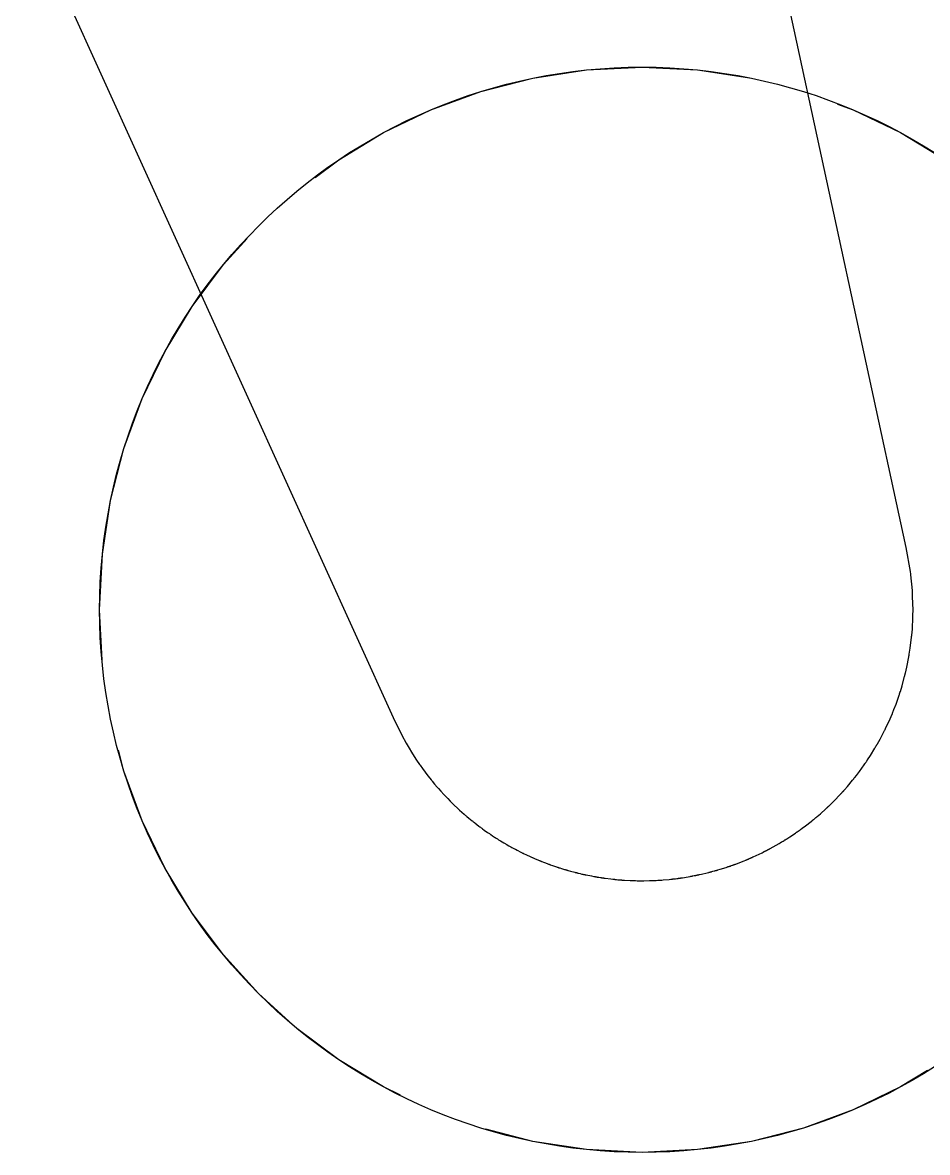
# Model space of a CAD drawing. Header units: millimetres. Extents: x -349 to 349, y -870 to 349.
# Drawn here: x 168.103 to 170.605, y -811.155 to -808.032 of the extents above; entities that cross this region are included whole.
import ezdxf

# ---------------------------------------------------------------- set-up
doc = ezdxf.new("R2010")
doc.units = ezdxf.units.MM
doc.linetypes.add('DASHED', pattern=[1.524, 1.27, -0.254])
doc.layers.add('LINK_F1_U3_CHANNEL_EXPANSION', color=3, linetype='Continuous')
doc.layers.add('LINK_F1_U3_HOLES', color=8, linetype='Continuous')

msp = doc.modelspace()

# ---------------------------------------------------------------- linework, layer by layer
at = {"layer": 'LINK_F1_U3_CHANNEL_EXPANSION'}
msp.add_lwpolyline([(146.9394, -761.1033), (169.1278, -809.953), (169.1278, -809.953), (169.1521, -810.0019), (169.1643, -810.0242), (169.1722, -810.0376), (169.179, -810.0491), (169.1865, -810.0607), (169.1928, -810.0706), (169.2011, -810.0825), (169.2024, -810.0844), (169.2093, -810.0942), (169.2166, -810.1041), (169.2183, -810.1064), (169.2246, -810.1147), (169.2332, -810.1253), (169.2346, -810.1271), (169.2359, -810.1287), (169.2426, -810.1369), (169.2497, -810.1452), (169.2515, -810.1473), (169.2534, -810.1494), (169.2595, -810.1563), (169.2682, -810.1657), (169.2697, -810.1673), (169.2711, -810.1688), (169.2725, -810.1703), (169.2789, -810.177), (169.2856, -810.1839), (169.2876, -810.1858), (169.2895, -810.1877), (169.2913, -810.1895), (169.2971, -810.1952), (169.306, -810.2035), (169.3076, -810.205), (169.3091, -810.2063), (169.3105, -810.2077), (169.3119, -810.2089), (169.3178, -810.2143), (169.3242, -810.2199), (169.3262, -810.2216), (169.3282, -810.2234), (169.3301, -810.225), (169.3319, -810.2265), (169.3373, -810.2311), (169.3465, -810.2385), (169.348, -810.2398), (169.3496, -810.241), (169.3511, -810.2422), (169.3525, -810.2433), (169.3537, -810.2443), (169.3592, -810.2486), (169.3652, -810.2532), (169.3673, -810.2547), (169.3693, -810.2562), (169.3713, -810.2577), (169.3731, -810.2591), (169.3748, -810.2603), (169.3798, -810.264), (169.3893, -810.2705), (169.3909, -810.2717), (169.3925, -810.2728), (169.394, -810.2738), (169.3954, -810.2748), (169.3967, -810.2756), (169.3977, -810.2763), (169.4027, -810.2797), (169.4084, -810.2834), (169.4105, -810.2848), (169.4126, -810.2861), (169.4146, -810.2874), (169.4165, -810.2886), (169.4182, -810.2897), (169.4197, -810.2906), (169.4245, -810.2936), (169.4343, -810.2994), (169.4359, -810.3004), (169.4376, -810.3014), (169.4391, -810.3023), (169.4405, -810.3031), (169.4418, -810.3038), (169.4428, -810.3044), (169.4435, -810.3048), (169.4481, -810.3075), (169.4537, -810.3106), (169.4558, -810.3118), (169.4579, -810.3129), (169.46, -810.314), (169.4619, -810.3151), (169.4636, -810.316), (169.4651, -810.3168), (169.4661, -810.3173), (169.4709, -810.3199), (169.4812, -810.325), (169.4829, -810.3259), (169.4845, -810.3267), (169.4861, -810.3275), (169.4875, -810.3282), (169.4888, -810.3288), (169.4898, -810.3293), (169.4903, -810.3295), (169.4905, -810.3296), (169.4952, -810.3319), (169.5008, -810.3345), (169.5029, -810.3355), (169.505, -810.3364), (169.5071, -810.3374), (169.509, -810.3382), (169.5107, -810.339), (169.5122, -810.3397), (169.5132, -810.3402), (169.5136, -810.3403), (169.5188, -810.3426), (169.5299, -810.3472), (169.5316, -810.3479), (169.5332, -810.3486), (169.5348, -810.3492), (169.5362, -810.3498), (169.5373, -810.3503), (169.5379, -810.3505), (169.5385, -810.3507), (169.539, -810.3509), (169.5392, -810.351), (169.5438, -810.3529), (169.5494, -810.355), (169.5515, -810.3558), (169.5536, -810.3566), (169.5557, -810.3574), (169.5576, -810.3581), (169.5593, -810.3587), (169.5605, -810.3592), (169.5612, -810.3594), (169.5618, -810.3596), (169.5622, -810.3598), (169.5682, -810.3619), (169.58, -810.3659), (169.5817, -810.3665), (169.5833, -810.367), (169.5844, -810.3673), (169.5851, -810.3676), (169.5863, -810.368), (169.5874, -810.3683), (169.5879, -810.3685), (169.5886, -810.3687), (169.589, -810.3688), (169.5893, -810.3689), (169.5939, -810.3704), (169.5994, -810.3721), (169.6015, -810.3727), (169.6036, -810.3733), (169.6056, -810.3739), (169.6069, -810.3743), (169.6078, -810.3746), (169.6092, -810.375), (169.6104, -810.3753), (169.611, -810.3755), (169.6117, -810.3757), (169.6121, -810.3758), (169.6185, -810.3776), (169.6303, -810.3807), (169.6313, -810.3809), (169.633, -810.3814), (169.6346, -810.3818), (169.6357, -810.382), (169.6364, -810.3822), (169.6375, -810.3825), (169.6386, -810.3828), (169.6392, -810.3829), (169.6398, -810.383), (169.6403, -810.3832), (169.6405, -810.3832), (169.645, -810.3843), (169.6501, -810.3855), (169.6512, -810.3857), (169.6525, -810.386), (169.6545, -810.3865), (169.6565, -810.3869), (169.6578, -810.3872), (169.6587, -810.3874), (169.6601, -810.3877), (169.6612, -810.3879), (169.6613, -810.388), (169.6768, -810.391), (169.6826, -810.3921), (169.6836, -810.3923), (169.6852, -810.3926), (169.6868, -810.3928), (169.6878, -810.393), (169.6882, -810.3931), (169.6887, -810.3932), (169.6897, -810.3933), (169.6907, -810.3935), (169.6913, -810.3936), (169.6919, -810.3937), (169.6923, -810.3938), (169.6925, -810.3938), (169.697, -810.3946), (169.7016, -810.3953), (169.7023, -810.3954), (169.703, -810.3955), (169.7043, -810.3957), (169.7059, -810.396), (169.7069, -810.3961), (169.7083, -810.3963), (169.7094, -810.3965), (169.7097, -810.3965), (169.7104, -810.3966), (169.7117, -810.3968), (169.7129, -810.397), (169.7135, -810.3971), (169.7141, -810.3972), (169.7143, -810.3972), (169.7299, -810.3991), (169.7355, -810.3997), (169.7366, -810.3999), (169.7381, -810.4), (169.7396, -810.4002), (169.7407, -810.4003), (169.7411, -810.4003), (169.7415, -810.4004), (169.7424, -810.4005), (169.7435, -810.4006), (169.744, -810.4006), (169.7446, -810.4007), (169.7451, -810.4007), (169.7452, -810.4007), (169.7496, -810.4012), (169.754, -810.4015), (169.7547, -810.4016), (169.7554, -810.4017), (169.7567, -810.4018), (169.7582, -810.4019), (169.7592, -810.402), (169.7605, -810.4021), (169.7616, -810.4021), (169.7619, -810.4022), (169.7626, -810.4022), (169.7639, -810.4023), (169.765, -810.4024), (169.7656, -810.4024), (169.7662, -810.4025), (169.7666, -810.4025), (169.7677, -810.4026), (169.7835, -810.4034), (169.7889, -810.4036), (169.7899, -810.4036), (169.7914, -810.4037), (169.7929, -810.4037), (169.7939, -810.4038), (169.7943, -810.4038), (169.7947, -810.4038), (169.7956, -810.4038), (169.7966, -810.4039), (169.7971, -810.4039), (169.7977, -810.4039), (169.7981, -810.4039), (169.7983, -810.4039), (169.8025, -810.404), (169.8068, -810.4041), (169.8075, -810.4041), (169.8082, -810.4041), (169.8094, -810.4041), (169.8108, -810.4041), (169.8118, -810.4041), (169.8131, -810.4041), (169.8141, -810.4041), (169.8144, -810.4041), (169.8151, -810.4041), (169.8163, -810.4041), (169.8174, -810.4041), (169.818, -810.4041), (169.8186, -810.4041), (169.8189, -810.4041), (169.8213, -810.4041), (169.8372, -810.4038), (169.8425, -810.4036), (169.8434, -810.4036), (169.8449, -810.4036), (169.8463, -810.4035), (169.8472, -810.4035), (169.8476, -810.4034), (169.848, -810.4034), (169.8489, -810.4034), (169.8498, -810.4034), (169.8503, -810.4033), (169.8509, -810.4033), (169.8513, -810.4033), (169.8515, -810.4033), (169.8555, -810.4031), (169.8596, -810.4029), (169.8603, -810.4028), (169.8609, -810.4028), (169.8621, -810.4027), (169.8635, -810.4026), (169.8644, -810.4026), (169.8656, -810.4025), (169.8666, -810.4024), (169.8669, -810.4024), (169.8676, -810.4024), (169.8688, -810.4023), (169.8698, -810.4022), (169.8703, -810.4022), (169.8709, -810.4021), (169.8712, -810.4021), (169.8747, -810.4019), (169.8909, -810.4004), (169.8959, -810.3998), (169.8968, -810.3998), (169.8982, -810.3996), (169.8995, -810.3995), (169.9004, -810.3994), (169.9008, -810.3993), (169.9011, -810.3993), (169.902, -810.3992), (169.9029, -810.3991), (169.9034, -810.399), (169.9039, -810.399), (169.9043, -810.3989), (169.9045, -810.3989), (169.9083, -810.3984), (169.9122, -810.3979), (169.9129, -810.3979), (169.9135, -810.3978), (169.9146, -810.3976), (169.9159, -810.3975), (169.9168, -810.3973), (169.918, -810.3972), (169.9189, -810.3971), (169.9192, -810.397), (169.9198, -810.3969), (169.9209, -810.3968), (169.9219, -810.3966), (169.9224, -810.3966), (169.923, -810.3965), (169.9233, -810.3964), (169.9278, -810.3958), (169.9441, -810.3931), (169.9489, -810.3923), (169.9497, -810.3921), (169.951, -810.3919), (169.9523, -810.3916), (169.9532, -810.3915), (169.9535, -810.3914), (169.9539, -810.3913), (169.9547, -810.3912), (169.9555, -810.391), (169.956, -810.3909), (169.9565, -810.3909), (169.9569, -810.3908), (169.957, -810.3908), (169.9606, -810.3901), (169.9644, -810.3893), (169.965, -810.3892), (169.9655, -810.3891), (169.9666, -810.3889), (169.9679, -810.3886), (169.9687, -810.3884), (169.9698, -810.3882), (169.9707, -810.388), (169.9709, -810.388), (169.9715, -810.3879), (169.9726, -810.3876), (169.9735, -810.3874), (169.974, -810.3873), (169.9745, -810.3872), (169.9748, -810.3871), (169.9802, -810.386), (169.9967, -810.382), (170.0012, -810.3809), (170.002, -810.3807), (170.0032, -810.3804), (170.0044, -810.3801), (170.0053, -810.3798), (170.0056, -810.3798), (170.0059, -810.3797), (170.0067, -810.3795), (170.0075, -810.3793), (170.0079, -810.3792), (170.0083, -810.379), (170.0087, -810.3789), (170.0089, -810.3789), (170.0123, -810.378), (170.0158, -810.377), (170.0163, -810.3769), (170.0169, -810.3767), (170.0179, -810.3765), (170.019, -810.3761), (170.0198, -810.3759), (170.0209, -810.3756), (170.0217, -810.3754), (170.0219, -810.3753), (170.0225, -810.3752), (170.0235, -810.3749), (170.0244, -810.3746), (170.0248, -810.3745), (170.0253, -810.3744), (170.0256, -810.3743), (170.0318, -810.3725), (170.0484, -810.3672), (170.0526, -810.3658), (170.0533, -810.3656), (170.0545, -810.3652), (170.0556, -810.3648), (170.0564, -810.3645), (170.0567, -810.3645), (170.057, -810.3643), (170.0577, -810.3641), (170.0584, -810.3639), (170.0588, -810.3637), (170.0593, -810.3636), (170.0596, -810.3635), (170.0597, -810.3634), (170.0629, -810.3623), (170.0662, -810.3612), (170.0667, -810.361), (170.0672, -810.3608), (170.0681, -810.3605), (170.0692, -810.3601), (170.0699, -810.3598), (170.0709, -810.3595), (170.0717, -810.3592), (170.0719, -810.3591), (170.0724, -810.3589), (170.0734, -810.3586), (170.0742, -810.3583), (170.0746, -810.3581), (170.0751, -810.358), (170.0753, -810.3579), (170.0822, -810.3554), (170.0989, -810.3487), (170.1028, -810.3471), (170.1035, -810.3468), (170.1045, -810.3464), (170.1056, -810.3459), (170.1063, -810.3456), (170.1065, -810.3455), (170.1068, -810.3454), (170.1075, -810.3451), (170.1082, -810.3448), (170.1086, -810.3447), (170.1089, -810.3445), (170.1093, -810.3444), (170.1094, -810.3443), (170.1123, -810.3431), (170.1154, -810.3418), (170.1158, -810.3416), (170.1163, -810.3414), (170.1172, -810.341), (170.1182, -810.3406), (170.1188, -810.3403), (170.1197, -810.3399), (170.1205, -810.3395), (170.1207, -810.3395), (170.1211, -810.3392), (170.122, -810.3388), (170.1228, -810.3385), (170.1232, -810.3383), (170.1236, -810.3382), (170.1238, -810.338), (170.1313, -810.3347), (170.148, -810.3266), (170.1515, -810.3249), (170.1521, -810.3245), (170.1531, -810.324), (170.1541, -810.3236), (170.1547, -810.3232), (170.155, -810.3231), (170.1552, -810.323), (170.1558, -810.3227), (170.1565, -810.3224), (170.1568, -810.3222), (170.1572, -810.322), (170.1575, -810.3218), (170.1576, -810.3218), (170.1603, -810.3204), (170.1631, -810.319), (170.1635, -810.3187), (170.1639, -810.3185), (170.1647, -810.3181), (170.1656, -810.3176), (170.1662, -810.3173), (170.1671, -810.3169), (170.1677, -810.3165), (170.1679, -810.3164), (170.1684, -810.3162), (170.1692, -810.3158), (170.1698, -810.3154), (170.1702, -810.3152), (170.1706, -810.315), (170.1708, -810.3149), (170.1788, -810.3106), (170.1953, -810.3011), (170.1985, -810.2992), (170.1991, -810.2988), (170.2, -810.2983), (170.2009, -810.2978), (170.2014, -810.2974), (170.2017, -810.2973), (170.2019, -810.2972), (170.2025, -810.2968), (170.203, -810.2965), (170.2033, -810.2963), (170.2037, -810.2961), (170.2039, -810.2959), (170.204, -810.2959), (170.2065, -810.2944), (170.209, -810.2928), (170.2094, -810.2926), (170.2098, -810.2924), (170.2105, -810.2919), (170.2114, -810.2914), (170.2119, -810.2911), (170.2127, -810.2906), (170.2133, -810.2902), (170.2135, -810.2901), (170.2138, -810.2899), (170.2146, -810.2894), (170.2152, -810.289), (170.2155, -810.2888), (170.2159, -810.2886), (170.2161, -810.2885), (170.2244, -810.2832), (170.2407, -810.2722), (170.2436, -810.2702), (170.2441, -810.2698), (170.2449, -810.2693), (170.2457, -810.2687), (170.2462, -810.2684), (170.2464, -810.2682), (170.2466, -810.2681), (170.2471, -810.2677), (170.2477, -810.2674), (170.2479, -810.2672), (170.2482, -810.2669), (170.2485, -810.2668), (170.2486, -810.2667), (170.2508, -810.2652), (170.253, -810.2635), (170.2534, -810.2633), (170.2538, -810.263), (170.2544, -810.2626), (170.2552, -810.262), (170.2556, -810.2617), (170.2563, -810.2612), (170.2569, -810.2608), (170.257, -810.2607), (170.2574, -810.2604), (170.258, -810.2599), (170.2586, -810.2595), (170.2589, -810.2593), (170.2592, -810.2591), (170.2594, -810.259), (170.268, -810.2527), (170.2839, -810.2401), (170.2865, -810.2381), (170.287, -810.2377), (170.2877, -810.2371), (170.2884, -810.2365), (170.2888, -810.2362), (170.289, -810.236), (170.2892, -810.2359), (170.2896, -810.2355), (170.2901, -810.2351), (170.2904, -810.2349), (170.2906, -810.2347), (170.2908, -810.2345), (170.2909, -810.2345), (170.2929, -810.2329), (170.2949, -810.2312), (170.2952, -810.2309), (170.2955, -810.2307), (170.2961, -810.2302), (170.2968, -810.2296), (170.2972, -810.2293), (170.2978, -810.2288), (170.2983, -810.2284), (170.2984, -810.2282), (170.2988, -810.228), (170.2993, -810.2275), (170.2998, -810.2271), (170.3001, -810.2269), (170.3004, -810.2266), (170.3005, -810.2265), (170.3093, -810.2191), (170.3247, -810.205), (170.327, -810.2029), (170.3274, -810.2025), (170.328, -810.2019), (170.3286, -810.2014), (170.329, -810.201), (170.3292, -810.2008), (170.3294, -810.2007), (170.3298, -810.2003), (170.3302, -810.1999), (170.3304, -810.1997), (170.3306, -810.1995), (170.3308, -810.1993), (170.3309, -810.1993), (170.3326, -810.1977), (170.3344, -810.196), (170.3347, -810.1957), (170.3349, -810.1954), (170.3354, -810.1949), (170.336, -810.1944), (170.3364, -810.194), (170.3369, -810.1935), (170.3374, -810.1931), (170.3375, -810.193), (170.3378, -810.1927), (170.3383, -810.1922), (170.3387, -810.1918), (170.3389, -810.1916), (170.3392, -810.1913), (170.3393, -810.1912), (170.3481, -810.1827), (170.3629, -810.1671), (170.3649, -810.165), (170.3652, -810.1646), (170.3658, -810.164), (170.3663, -810.1634), (170.3667, -810.163), (170.3668, -810.1629), (170.3669, -810.1627), (170.3673, -810.1624), (170.3676, -810.162), (170.3678, -810.1618), (170.368, -810.1616), (170.3682, -810.1614), (170.3682, -810.1613), (170.3697, -810.1597), (170.3713, -810.158), (170.3715, -810.1577), (170.3718, -810.1575), (170.3722, -810.157), (170.3727, -810.1564), (170.373, -810.1561), (170.3735, -810.1556), (170.3739, -810.1552), (170.374, -810.155), (170.3742, -810.1548), (170.3747, -810.1543), (170.375, -810.1539), (170.3752, -810.1536), (170.3754, -810.1534), (170.3756, -810.1533), (170.3842, -810.1436), (170.3983, -810.1265), (170.4, -810.1244), (170.4003, -810.124), (170.4007, -810.1234), (170.4012, -810.1229), (170.4015, -810.1225), (170.4016, -810.1223), (170.4017, -810.1222), (170.402, -810.1218), (170.4023, -810.1215), (170.4025, -810.1213), (170.4026, -810.121), (170.4028, -810.1209), (170.4028, -810.1208), (170.4041, -810.1192), (170.4054, -810.1175), (170.4056, -810.1173), (170.4058, -810.117), (170.4062, -810.1166), (170.4066, -810.116), (170.4069, -810.1156), (170.4073, -810.1151), (170.4076, -810.1147), (170.4077, -810.1146), (170.4079, -810.1144), (170.4083, -810.1139), (170.4086, -810.1135), (170.4088, -810.1133), (170.409, -810.113), (170.4091, -810.1129), (170.4174, -810.1021), (170.4307, -810.0834), (170.4321, -810.0814), (170.4323, -810.081), (170.4327, -810.0804), (170.4331, -810.0799), (170.4333, -810.0795), (170.4334, -810.0794), (170.4335, -810.0792), (170.4338, -810.0789), (170.434, -810.0785), (170.4342, -810.0783), (170.4343, -810.0781), (170.4344, -810.078), (170.4345, -810.0779), (170.4355, -810.0763), (170.4366, -810.0747), (170.4368, -810.0745), (170.437, -810.0742), (170.4373, -810.0738), (170.4377, -810.0732), (170.4379, -810.0729), (170.4382, -810.0724), (170.4385, -810.072), (170.4385, -810.0719), (170.4387, -810.0717), (170.439, -810.0712), (170.4393, -810.0708), (170.4394, -810.0706), (170.4396, -810.0704), (170.4397, -810.0702), (170.4477, -810.0583), (170.4599, -810.0381), (170.461, -810.0361), (170.4612, -810.0358), (170.4616, -810.0352), (170.4619, -810.0347), (170.4621, -810.0344), (170.4622, -810.0342), (170.4622, -810.0341), (170.4624, -810.0338), (170.4626, -810.0334), (170.4628, -810.0332), (170.4629, -810.033), (170.463, -810.0329), (170.463, -810.0328), (170.4639, -810.0313), (170.4648, -810.0298), (170.4649, -810.0296), (170.465, -810.0293), (170.4653, -810.0289), (170.4656, -810.0284), (170.4658, -810.0281), (170.4661, -810.0276), (170.4663, -810.0272), (170.4663, -810.0271), (170.4665, -810.0269), (170.4667, -810.0264), (170.4669, -810.0261), (170.4671, -810.0259), (170.4672, -810.0256), (170.4672, -810.0255), (170.4747, -810.0125), (170.4858, -809.9907), (170.4867, -809.9889), (170.4869, -809.9886), (170.4871, -809.9881), (170.4874, -809.9876), (170.4875, -809.9873), (170.4876, -809.9871), (170.4877, -809.987), (170.4878, -809.9867), (170.488, -809.9864), (170.4881, -809.9862), (170.4882, -809.986), (170.4882, -809.9858), (170.4883, -809.9858), (170.489, -809.9844), (170.4897, -809.983), (170.4898, -809.9827), (170.4899, -809.9825), (170.4901, -809.9821), (170.4903, -809.9816), (170.4905, -809.9813), (170.4907, -809.9809), (170.4909, -809.9805), (170.4909, -809.9804), (170.491, -809.9802), (170.4912, -809.9798), (170.4914, -809.9794), (170.4915, -809.9792), (170.4916, -809.979), (170.4916, -809.9789), (170.4984, -809.9649), (170.5083, -809.9416), (170.509, -809.9399), (170.5091, -809.9396), (170.5093, -809.9391), (170.5095, -809.9387), (170.5096, -809.9384), (170.5096, -809.9383), (170.5097, -809.9381), (170.5098, -809.9378), (170.5099, -809.9375), (170.51, -809.9374), (170.5101, -809.9372), (170.5101, -809.9371), (170.5101, -809.937), (170.5107, -809.9357), (170.5112, -809.9344), (170.5113, -809.9342), (170.5114, -809.934), (170.5115, -809.9336), (170.5117, -809.9332), (170.5118, -809.9329), (170.512, -809.9325), (170.5121, -809.9322), (170.5122, -809.9321), (170.5122, -809.9319), (170.5124, -809.9315), (170.5125, -809.9312), (170.5126, -809.931), (170.5127, -809.9308), (170.5127, -809.9307), (170.5187, -809.9158), (170.5271, -809.8908), (170.5277, -809.8893), (170.5277, -809.889), (170.5279, -809.8886), (170.528, -809.8882), (170.5281, -809.8879), (170.5281, -809.8878), (170.5282, -809.8877), (170.5283, -809.8875), (170.5284, -809.8872), (170.5284, -809.887), (170.5285, -809.8869), (170.5285, -809.8868), (170.5285, -809.8867), (170.5289, -809.8856), (170.5293, -809.8844), (170.5294, -809.8842), (170.5294, -809.884), (170.5295, -809.8836), (170.5297, -809.8832), (170.5297, -809.883), (170.5299, -809.8826), (170.5299, -809.8823), (170.53, -809.8823), (170.53, -809.8821), (170.5301, -809.8817), (170.5302, -809.8814), (170.5303, -809.8813), (170.5303, -809.8811), (170.5304, -809.881), (170.5354, -809.8653), (170.5423, -809.8387), (170.5427, -809.8374), (170.5428, -809.8372), (170.5428, -809.8368), (170.5429, -809.8364), (170.543, -809.8362), (170.543, -809.8361), (170.5431, -809.836), (170.5431, -809.8358), (170.5432, -809.8355), (170.5432, -809.8354), (170.5432, -809.8353), (170.5433, -809.8352), (170.5433, -809.8351), (170.5435, -809.8341), (170.5438, -809.833), (170.5438, -809.8329), (170.5439, -809.8327), (170.544, -809.8324), (170.544, -809.8321), (170.5441, -809.8318), (170.5442, -809.8315), (170.5442, -809.8313), (170.5443, -809.8312), (170.5443, -809.831), (170.5444, -809.8307), (170.5444, -809.8305), (170.5445, -809.8303), (170.5445, -809.8302), (170.5445, -809.8301), (170.5485, -809.8138), (170.5538, -809.7855), (170.554, -809.7844), (170.554, -809.7842), (170.5541, -809.7838), (170.5541, -809.7835), (170.5542, -809.7833), (170.5542, -809.7832), (170.5542, -809.7832), (170.5542, -809.783), (170.5543, -809.7828), (170.5543, -809.7826), (170.5543, -809.7825), (170.5543, -809.7824), (170.5543, -809.7824), (170.5545, -809.7815), (170.5547, -809.7806), (170.5547, -809.7805), (170.5547, -809.7803), (170.5548, -809.7801), (170.5548, -809.7798), (170.5548, -809.7796), (170.5549, -809.7793), (170.5549, -809.7791), (170.5549, -809.779), (170.555, -809.7789), (170.555, -809.7786), (170.555, -809.7784), (170.5551, -809.7783), (170.5551, -809.7782), (170.5551, -809.7781), (170.558, -809.7615), (170.5614, -809.7312), (170.5615, -809.7303), (170.5615, -809.7301), (170.5615, -809.7299), (170.5615, -809.7296), (170.5615, -809.7294), (170.5616, -809.7294), (170.5616, -809.7293), (170.5616, -809.7292), (170.5616, -809.729), (170.5616, -809.7289), (170.5616, -809.7288), (170.5616, -809.7287), (170.5616, -809.7287), (170.5617, -809.728), (170.5618, -809.7272), (170.5618, -809.7271), (170.5618, -809.727), (170.5618, -809.7268), (170.5619, -809.7265), (170.5619, -809.7264), (170.5619, -809.7262), (170.5619, -809.726), (170.5619, -809.7259), (170.5619, -809.7258), (170.5619, -809.7256), (170.562, -809.7254), (170.562, -809.7253), (170.562, -809.7252), (170.562, -809.7252), (170.5637, -809.7086), (170.565, -809.6759), (170.565, -809.6752), (170.565, -809.6751), (170.565, -809.6749), (170.565, -809.6747), (170.565, -809.6746), (170.565, -809.6745), (170.565, -809.6745), (170.565, -809.6743), (170.565, -809.6742), (170.565, -809.6741), (170.565, -809.6741), (170.565, -809.674), (170.565, -809.674), (170.565, -809.6734), (170.5651, -809.6729), (170.5651, -809.6728), (170.5651, -809.6727), (170.5651, -809.6725), (170.5651, -809.6723), (170.5651, -809.6722), (170.5651, -809.672), (170.5651, -809.6719), (170.5651, -809.6719), (170.5651, -809.6718), (170.5651, -809.6716), (170.5651, -809.6715), (170.5651, -809.6714), (170.5651, -809.6713), (170.5651, -809.6713), (170.5656, -809.6555), (170.5644, -809.6192), (170.5644, -809.6187), (170.5644, -809.6186), (170.5644, -809.6184), (170.5644, -809.6183), (170.5644, -809.6182), (170.5644, -809.6182), (170.5644, -809.6181), (170.5644, -809.6181), (170.5644, -809.618), (170.5644, -809.6179), (170.5644, -809.6179), (170.5644, -809.6178), (170.5644, -809.6178), (170.5644, -809.6174), (170.5644, -809.617), (170.5644, -809.617), (170.5643, -809.6169), (170.5643, -809.6168), (170.5643, -809.6167), (170.5643, -809.6166), (170.5643, -809.6165), (170.5643, -809.6164), (170.5643, -809.6164), (170.5643, -809.6163), (170.5643, -809.6162), (170.5643, -809.6161), (170.5643, -809.616), (170.5643, -809.616), (170.5643, -809.616), (170.5638, -809.6023), (170.5592, -809.5585), (170.5592, -809.5583), (170.5591, -809.5582), (170.5591, -809.5581), (170.5591, -809.5581), (170.5591, -809.558), (170.5591, -809.558), (170.5591, -809.558), (170.5591, -809.558), (170.5591, -809.5579), (170.5591, -809.5579), (170.5591, -809.5579), (170.5591, -809.5578), (170.5591, -809.5578), (170.5591, -809.5576), (170.5591, -809.5574), (170.5591, -809.5574), (170.5591, -809.5574), (170.5591, -809.5573), (170.559, -809.5573), (170.559, -809.5572), (170.559, -809.5572), (170.559, -809.5571), (170.559, -809.5571), (170.559, -809.5571), (170.559, -809.557), (170.559, -809.557), (170.559, -809.5569), (170.559, -809.5569), (170.559, -809.5569), (170.5582, -809.5494), (170.5464, -809.4834), (164.7349, -782.5966)], dxfattribs=at)
at = {"layer": 'LINK_F1_U3_HOLES'}
msp.add_circle((169.8162, -809.6551), 1.5, dxfattribs=at)
at = {"layer": 'LINK_F1_U3_HOLES', "linetype": 'DASHED'}
msp.add_circle((169.8162, -809.6551), 1.5, dxfattribs=at)

doc.saveas('drawing.dxf')
